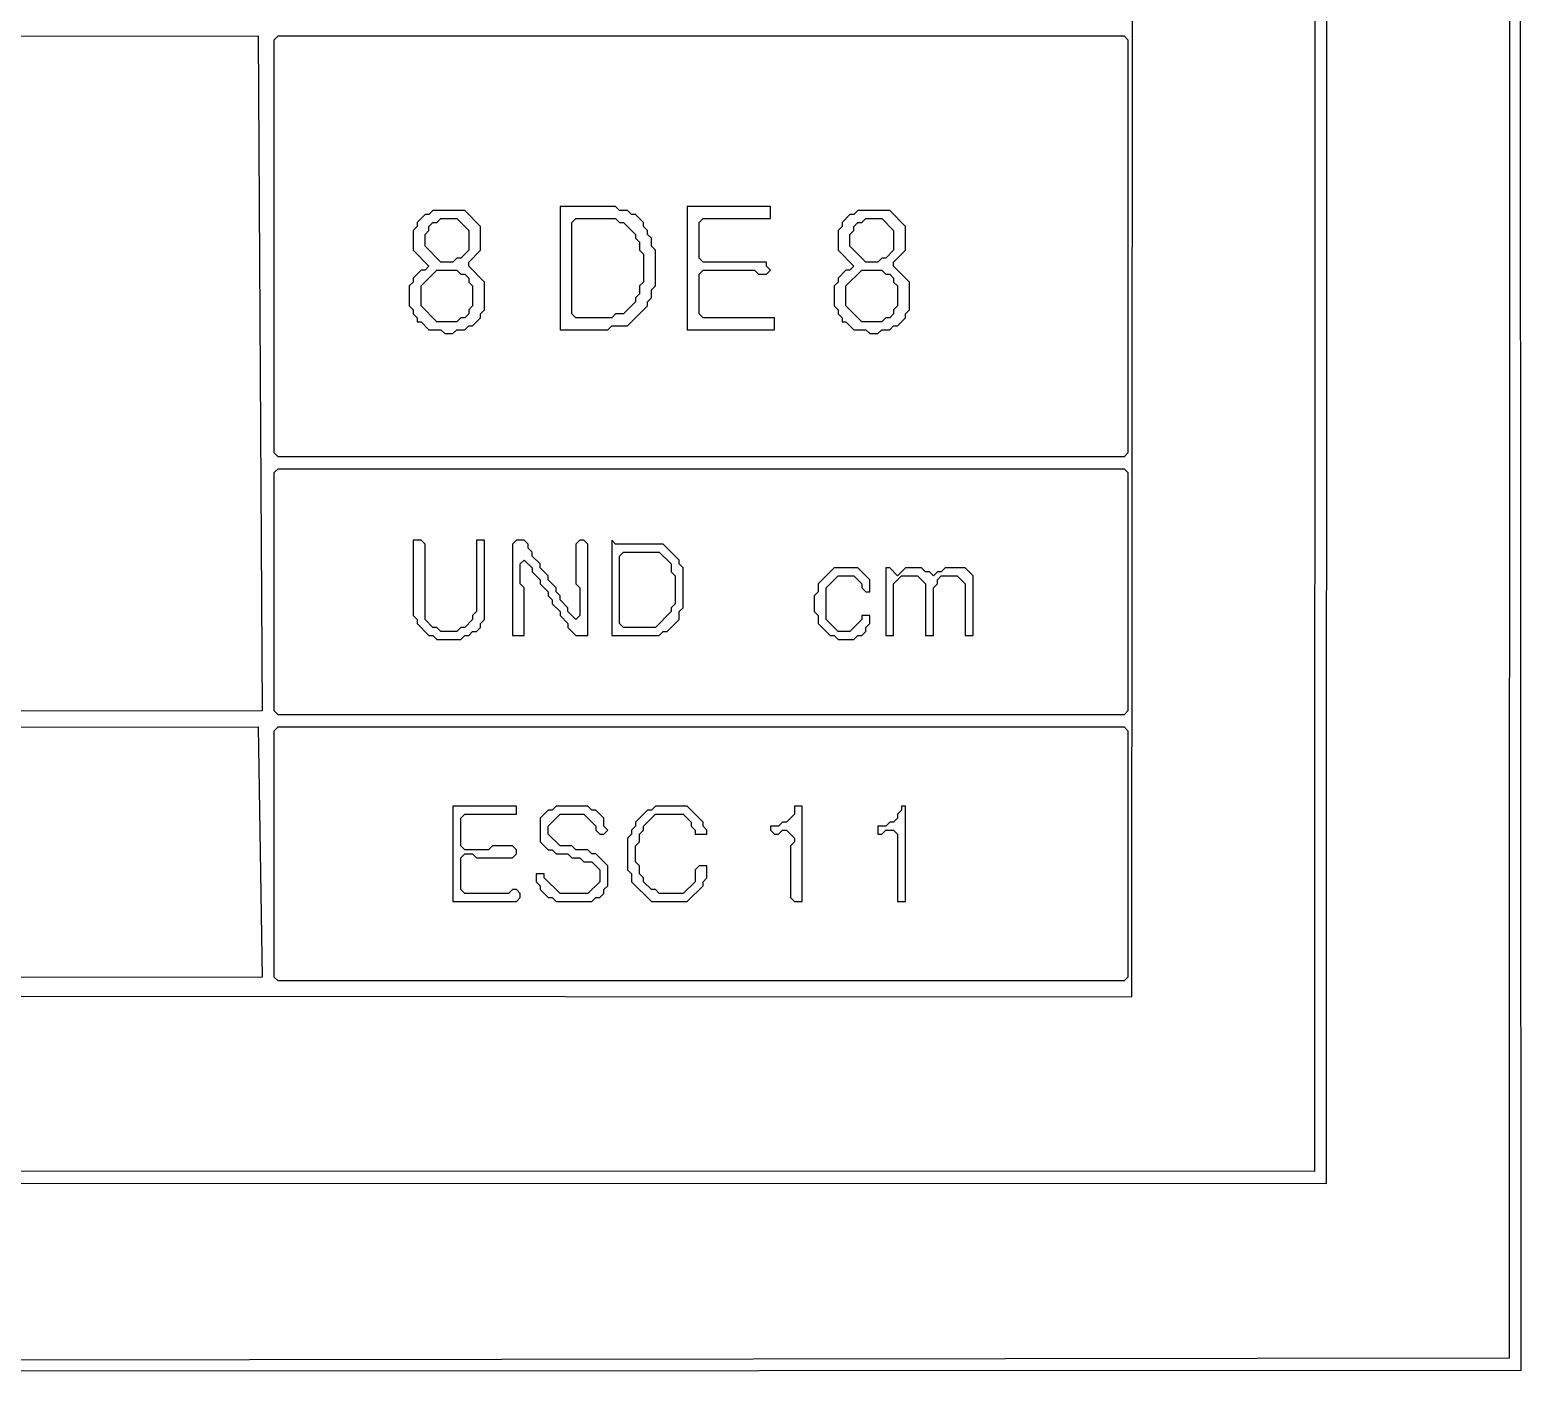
# Model space of a CAD drawing. Extents: x 18 to 322, y -435 to -5.
# Drawn here: x 284.45 to 322, y -434.9 to -401.05 of the extents above; entities that cross this region are included whole.
import ezdxf

# ---------------------------------------------------------------- set-up
doc = ezdxf.new("R2010")
doc.units = 0

msp = doc.modelspace()

# ---------------------------------------------------------------- linework, layer by layer
at = {"layer": 'CONTOURS'}
for p, q in [((317.1, -430.1), (317.2, -4.8)), ((321.8, -4.7), (321.7, -434.5)), ((322, -434.8), (321.8, -4.7)), ((316.9, -5.1), (316.8, -429.8)), ((312.2, -425.4), (312.4, -9.6)), ((206.6, -401.3), (290.2, -401.2)), ((290.2, -401.2), (290.3, -418.2)), ((290.6, -401.3), (290.7, -401.2)), ((290.6, -411.7), (290.6, -401.3)), ((290.7, -401.2), (312, -401.2)), ((312, -401.2), (312.1, -401.3)), ((312.1, -401.3), (312.1, -411.7)), ((297.8, -405.5), (297.8, -408.6)), ((299.2, -405.5), (297.8, -405.5)), ((299.3, -405.6), (299.2, -405.5)), ((301, -405.5), (301, -408.6)), ((303.1, -405.5), (301, -405.5)), ((303.1, -405.8), (303.1, -405.5)), ((294.4, -405.7), (294.2, -405.9)), ((294.2, -405.9), (294.2, -406)), ((294.5, -405.7), (294.4, -405.7)), ((294.6, -405.6), (294.5, -405.7)), ((294.5, -406), (294.6, -405.9)), ((295.4, -405.6), (294.6, -405.6)), ((294.6, -405.9), (294.7, -405.9)), ((294.7, -405.9), (294.8, -405.8)), ((294.8, -405.8), (295.2, -405.8)), ((295.2, -405.8), (295.5, -406.1)), ((295.8, -406), (295.4, -405.6)), ((298.1, -405.9), (298.2, -405.8)), ((298.1, -408.2), (298.1, -405.9)), ((298.2, -405.8), (299.2, -405.8)), ((299.2, -405.8), (299.3, -405.9)), ((299.5, -405.6), (299.3, -405.6)), ((299.3, -405.9), (299.4, -405.9)), ((299.4, -405.9), (299.7, -406.2)), ((299.6, -405.7), (299.5, -405.6)), ((299.7, -405.7), (299.6, -405.7)), ((299.9, -405.9), (299.7, -405.7)), ((299.9, -406), (299.9, -405.9)), ((301.3, -405.9), (301.4, -405.8)), ((301.3, -406.8), (301.3, -405.9)), ((301.4, -405.8), (303.1, -405.8)), ((305.1, -405.7), (304.9, -405.9)), ((304.9, -405.9), (304.9, -406)), ((305.2, -405.7), (305.1, -405.7)), ((305.3, -405.6), (305.2, -405.7)), ((305.2, -406), (305.3, -405.9)), ((306.1, -405.6), (305.3, -405.6)), ((305.3, -405.9), (305.4, -405.9)), ((305.4, -405.9), (305.5, -405.8)), ((305.5, -405.8), (305.9, -405.8)), ((305.9, -405.8), (306.2, -406.1)), ((306.5, -406), (306.1, -405.6)), ((294.2, -406), (294.1, -406.1)), ((294.1, -406.1), (294.1, -406.6)), ((294.4, -406.2), (294.5, -406.1)), ((294.4, -406.5), (294.4, -406.2)), ((294.5, -406.1), (294.5, -406)), ((295.5, -406.1), (295.5, -406.6)), ((295.8, -406.6), (295.8, -406)), ((299.7, -406.2), (299.7, -406.3)), ((300, -406.1), (299.9, -406)), ((300, -406.2), (300, -406.1)), ((300.1, -406.3), (300, -406.2)), ((304.9, -406), (304.8, -406.1)), ((304.8, -406.1), (304.8, -406.6)), ((305.1, -406.2), (305.2, -406.1)), ((305.1, -406.5), (305.1, -406.2)), ((305.2, -406.1), (305.2, -406)), ((306.2, -406.1), (306.2, -406.6)), ((306.5, -406.6), (306.5, -406)), ((294.1, -406.6), (294.5, -407)), ((294.8, -406.9), (294.4, -406.5)), ((295.5, -406.6), (295.3, -406.8)), ((295.5, -406.9), (295.8, -406.6)), ((299.7, -406.3), (299.8, -406.4)), ((299.8, -406.4), (299.8, -406.6)), ((299.8, -406.6), (299.9, -406.7)), ((300.1, -406.5), (300.1, -406.3)), ((300.2, -406.6), (300.1, -406.5)), ((300.2, -407.5), (300.2, -406.6)), ((304.8, -406.6), (305.2, -407)), ((305.5, -406.9), (305.1, -406.5)), ((306.2, -406.6), (306, -406.8)), ((306.2, -406.9), (306.5, -406.6)), ((294.5, -407), (294.4, -407.1)), ((295.1, -406.9), (294.8, -406.9)), ((295.2, -406.8), (295.1, -406.9)), ((295.3, -406.8), (295.2, -406.8)), ((295.5, -407), (295.5, -406.9)), ((295.9, -407.4), (295.5, -407)), ((299.9, -406.7), (299.9, -407.4)), ((301.4, -406.9), (301.3, -406.8)), ((303, -406.9), (301.4, -406.9)), ((303, -407), (303, -406.9)), ((303.1, -407.1), (303, -407)), ((305.2, -407), (305.1, -407.1)), ((305.8, -406.9), (305.5, -406.9)), ((305.9, -406.8), (305.8, -406.9)), ((306, -406.8), (305.9, -406.8)), ((306.2, -407), (306.2, -406.9)), ((306.6, -407.4), (306.2, -407)), ((294.1, -407.4), (294, -407.5)), ((294.3, -407.1), (294.1, -407.3)), ((294.1, -407.3), (294.1, -407.4)), ((294.3, -407.5), (294.7, -407.1)), ((294.4, -407.1), (294.3, -407.1)), ((294.7, -407.1), (295.2, -407.1)), ((295.2, -407.1), (295.3, -407.2)), ((295.3, -407.2), (295.4, -407.2)), ((295.4, -407.2), (295.5, -407.3)), ((295.5, -407.3), (295.5, -407.4)), ((295.5, -407.4), (295.6, -407.5)), ((295.9, -408.1), (295.9, -407.4)), ((299.9, -407.4), (299.8, -407.5)), ((301.3, -407.2), (301.4, -407.1)), ((301.3, -408.2), (301.3, -407.2)), ((301.4, -407.1), (302.7, -407.1)), ((302.7, -407.1), (302.8, -407.2)), ((302.8, -407.2), (303, -407.2)), ((303, -407.2), (303.1, -407.1)), ((304.8, -407.4), (304.7, -407.5)), ((305, -407.1), (304.8, -407.3)), ((304.8, -407.3), (304.8, -407.4)), ((305, -407.5), (305.4, -407.1)), ((305.1, -407.1), (305, -407.1)), ((305.4, -407.1), (305.9, -407.1)), ((305.9, -407.1), (306, -407.2)), ((306, -407.2), (306.1, -407.2)), ((306.1, -407.2), (306.2, -407.3)), ((306.2, -407.3), (306.2, -407.4)), ((306.2, -407.4), (306.3, -407.5)), ((306.6, -408.1), (306.6, -407.4)), ((294, -407.5), (294, -408)), ((294.3, -408), (294.3, -407.5)), ((295.6, -407.5), (295.6, -408)), ((299.8, -407.7), (299.7, -407.8)), ((299.8, -407.5), (299.8, -407.7)), ((300.1, -407.6), (300.2, -407.5)), ((300.1, -407.8), (300.1, -407.6)), ((304.7, -407.5), (304.7, -408)), ((305, -408), (305, -407.5)), ((306.3, -407.5), (306.3, -408)), ((294, -408), (294.1, -408.1)), ((294.1, -408.1), (294.1, -408.2)), ((294.7, -408.4), (294.3, -408)), ((295.6, -408), (295.5, -408.1)), ((295.5, -408.1), (295.5, -408.2)), ((295.8, -408.2), (295.9, -408.1)), ((299.7, -407.9), (299.4, -408.2)), ((299.5, -408.5), (300, -408)), ((299.7, -407.8), (299.7, -407.9)), ((300, -407.9), (300.1, -407.8)), ((300, -408), (300, -407.9)), ((304.7, -408), (304.8, -408.1)), ((304.8, -408.1), (304.8, -408.2)), ((305.4, -408.4), (305, -408)), ((306.3, -408), (306.2, -408.1)), ((306.2, -408.1), (306.2, -408.2)), ((306.5, -408.2), (306.6, -408.1)), ((294.1, -408.2), (294.2, -408.3)), ((294.2, -408.3), (294.2, -408.4)), ((294.2, -408.4), (294.3, -408.4)), ((294.3, -408.4), (294.5, -408.6)), ((295.2, -408.4), (294.7, -408.4)), ((295.3, -408.3), (295.2, -408.4)), ((295.4, -408.3), (295.3, -408.3)), ((295.5, -408.2), (295.4, -408.3)), ((295.4, -408.6), (295.5, -408.5)), ((295.5, -408.5), (295.6, -408.5)), ((295.6, -408.5), (295.8, -408.3)), ((295.8, -408.3), (295.8, -408.2)), ((298.2, -408.3), (298.1, -408.2)), ((299.1, -408.3), (298.2, -408.3)), ((299, -408.6), (299.1, -408.5)), ((299.2, -408.2), (299.1, -408.3)), ((299.1, -408.5), (299.5, -408.5)), ((299.4, -408.2), (299.2, -408.2)), ((301.4, -408.3), (301.3, -408.2)), ((303.2, -408.3), (301.4, -408.3)), ((303.2, -408.6), (303.2, -408.3)), ((304.8, -408.2), (304.9, -408.3)), ((304.9, -408.3), (304.9, -408.4)), ((304.9, -408.4), (305, -408.4)), ((305, -408.4), (305.2, -408.6)), ((305.9, -408.4), (305.4, -408.4)), ((306, -408.3), (305.9, -408.4)), ((306.1, -408.3), (306, -408.3)), ((306.2, -408.2), (306.1, -408.3)), ((306.1, -408.6), (306.2, -408.5)), ((306.2, -408.5), (306.3, -408.5)), ((306.3, -408.5), (306.5, -408.3)), ((306.5, -408.3), (306.5, -408.2)), ((294.5, -408.6), (294.8, -408.6)), ((294.8, -408.6), (294.9, -408.7)), ((294.9, -408.7), (295.1, -408.7)), ((295.1, -408.7), (295.2, -408.6)), ((295.2, -408.6), (295.4, -408.6)), ((297.8, -408.6), (299, -408.6)), ((301, -408.6), (303.2, -408.6)), ((305.2, -408.6), (305.5, -408.6)), ((305.5, -408.6), (305.6, -408.7)), ((305.6, -408.7), (305.8, -408.7)), ((305.8, -408.7), (305.9, -408.6)), ((305.9, -408.6), (306.1, -408.6)), ((290.7, -411.8), (290.6, -411.7)), ((312, -411.8), (290.7, -411.8)), ((312.1, -411.7), (312, -411.8)), ((290.6, -412.2), (290.7, -412.1)), ((290.6, -418.2), (290.6, -412.2)), ((290.7, -412.1), (312, -412.1)), ((312, -412.1), (312.1, -412.2)), ((312.1, -412.2), (312.1, -418.2)), ((294.1, -413.9), (294.1, -415.8)), ((294.3, -413.9), (294.1, -413.9)), ((294.4, -414), (294.3, -413.9)), ((294.4, -415.9), (294.4, -414)), ((295.9, -413.9), (295.7, -413.9)), ((295.7, -413.9), (295.7, -415.7)), ((295.9, -415.9), (295.9, -413.9)), ((296.7, -413.9), (296.6, -414)), ((296.6, -414), (296.6, -416.3)), ((296.9, -413.9), (296.7, -413.9)), ((297, -414), (296.9, -413.9)), ((297, -414.1), (297, -414)), ((297.1, -414.2), (297, -414.1)), ((298.3, -413.9), (298.2, -414)), ((298.2, -414), (298.2, -415)), ((298.4, -413.9), (298.3, -413.9)), ((298.5, -414), (298.4, -413.9)), ((298.5, -416.3), (298.5, -414)), ((299.1, -413.9), (299.1, -416.3)), ((299.2, -414), (299.1, -413.9)), ((300.4, -414), (299.2, -414)), ((300.8, -414.4), (300.4, -414)), ((296.8, -414.5), (296.9, -414.4)), ((296.8, -415), (296.8, -414.5)), ((296.9, -414.4), (297.1, -414.6)), ((297.1, -414.3), (297.1, -414.2)), ((297.3, -414.5), (297.1, -414.3)), ((297.3, -414.6), (297.3, -414.5)), ((299.3, -414.3), (299.4, -414.2)), ((299.3, -416), (299.3, -414.3)), ((299.4, -414.2), (300.3, -414.2)), ((300.3, -414.2), (300.6, -414.5)), ((300.6, -414.5), (300.6, -414.7)), ((300.8, -414.5), (300.8, -414.4)), ((300.9, -414.6), (300.8, -414.5)), ((297.1, -414.6), (297.1, -414.7)), ((297.1, -414.7), (297.3, -414.9)), ((297.5, -414.8), (297.3, -414.6)), ((297.3, -414.9), (297.3, -415)), ((297.5, -414.9), (297.5, -414.8)), ((297.7, -415.1), (297.5, -414.9)), ((300.6, -414.7), (300.7, -414.8)), ((300.7, -414.8), (300.7, -415.5)), ((300.9, -415.6), (300.9, -414.6)), ((304.7, -414.6), (304.3, -415)), ((304.5, -415.1), (304.8, -414.8)), ((305.3, -414.6), (304.7, -414.6)), ((304.8, -414.8), (305.2, -414.8)), ((305.2, -414.8), (305.4, -415)), ((305.6, -414.9), (305.3, -414.6)), ((305.6, -415.2), (305.6, -414.9)), ((306, -414.6), (306, -416.3)), ((306.1, -414.6), (306, -414.6)), ((306.3, -414.8), (306.1, -414.6)), ((306.2, -415), (306.4, -414.8)), ((306.5, -414.6), (306.3, -414.8)), ((306.4, -414.8), (306.8, -414.8)), ((306.9, -414.6), (306.5, -414.6)), ((306.8, -414.8), (307, -415)), ((307, -414.7), (306.9, -414.6)), ((307.1, -414.7), (307, -414.7)), ((307.2, -414.8), (307.1, -414.7)), ((307.3, -414.7), (307.2, -414.8)), ((307.4, -414.7), (307.3, -414.7)), ((307.3, -414.9), (307.4, -414.8)), ((307.3, -415), (307.3, -414.9)), ((307.5, -414.6), (307.4, -414.7)), ((307.4, -414.8), (307.8, -414.8)), ((308, -414.6), (307.5, -414.6)), ((307.8, -414.8), (308, -415)), ((308.2, -414.8), (308, -414.6)), ((308.2, -416.3), (308.2, -414.8)), ((296.9, -415.1), (296.8, -415)), ((296.9, -416.3), (296.9, -415.1)), ((297.3, -415), (297.5, -415.2)), ((297.5, -415.2), (297.5, -415.3)), ((297.5, -415.3), (297.6, -415.4)), ((297.7, -415.2), (297.7, -415.1)), ((297.8, -415.3), (297.7, -415.2)), ((297.8, -415.4), (297.8, -415.3)), ((298.2, -415), (298.3, -415.1)), ((298.3, -415.1), (298.3, -415.8)), ((304.3, -415.2), (304.2, -415.3)), ((304.2, -415.3), (304.2, -415.7)), ((304.3, -415), (304.3, -415.2)), ((304.5, -415.9), (304.5, -415.1)), ((305.4, -415), (305.4, -415.1)), ((305.4, -415.1), (305.5, -415.2)), ((305.5, -415.2), (305.6, -415.2)), ((306.2, -416.3), (306.2, -415)), ((307, -415), (307, -416.3)), ((307.2, -415.1), (307.3, -415)), ((307.2, -416.3), (307.2, -415.1)), ((308, -415), (308, -416.3)), ((297.6, -415.4), (297.6, -415.5)), ((297.6, -415.5), (297.8, -415.7)), ((298, -415.6), (297.8, -415.4)), ((298, -415.7), (298, -415.6)), ((300.7, -415.5), (300.6, -415.6)), ((300.6, -415.6), (300.6, -415.7)), ((300.8, -415.7), (300.9, -415.6)), ((294.1, -415.8), (294.2, -415.9)), ((294.2, -415.9), (294.2, -416)), ((294.2, -416), (294.5, -416.3)), ((294.6, -416.1), (294.4, -415.9)), ((295.6, -415.9), (295.4, -416.1)), ((295.7, -415.7), (295.6, -415.8)), ((295.6, -415.8), (295.6, -415.9)), ((295.8, -416), (295.9, -415.9)), ((295.8, -416.1), (295.8, -416)), ((297.8, -415.7), (297.8, -415.8)), ((297.8, -415.8), (298, -416)), ((298.2, -415.9), (298, -415.7)), ((298, -416), (298, -416.1)), ((298.3, -415.8), (298.2, -415.9)), ((299.4, -416.1), (299.3, -416)), ((300.6, -415.7), (300.2, -416.1)), ((300.5, -416.2), (300.8, -415.9)), ((300.8, -415.9), (300.8, -415.7)), ((304.2, -415.7), (304.3, -415.8)), ((304.3, -415.8), (304.3, -416)), ((304.3, -416), (304.6, -416.3)), ((304.8, -416.2), (304.5, -415.9)), ((305.4, -415.9), (305.1, -416.2)), ((305.6, -415.8), (305.4, -415.8)), ((305.4, -415.8), (305.4, -415.9)), ((305.5, -416.1), (305.6, -416)), ((305.6, -416), (305.6, -415.8)), ((294.5, -416.3), (294.6, -416.3)), ((294.7, -416.1), (294.6, -416.1)), ((294.6, -416.3), (294.7, -416.4)), ((294.8, -416.2), (294.7, -416.1)), ((294.7, -416.4), (295.3, -416.4)), ((295.2, -416.2), (294.8, -416.2)), ((295.3, -416.1), (295.2, -416.2)), ((295.4, -416.1), (295.3, -416.1)), ((295.3, -416.4), (295.4, -416.3)), ((295.4, -416.3), (295.5, -416.3)), ((295.5, -416.3), (295.6, -416.2)), ((295.6, -416.2), (295.7, -416.2)), ((295.7, -416.2), (295.8, -416.1)), ((296.6, -416.3), (296.9, -416.3)), ((298, -416.1), (298.2, -416.3)), ((298.2, -416.3), (298.5, -416.3)), ((299.1, -416.3), (300.3, -416.3)), ((300.2, -416.1), (299.4, -416.1)), ((300.3, -416.3), (300.4, -416.2)), ((300.4, -416.2), (300.5, -416.2)), ((304.6, -416.3), (304.7, -416.3)), ((304.7, -416.3), (304.8, -416.4)), ((305.1, -416.2), (304.8, -416.2)), ((304.8, -416.4), (305.2, -416.4)), ((305.2, -416.4), (305.3, -416.3)), ((305.3, -416.3), (305.4, -416.3)), ((305.4, -416.3), (305.5, -416.2)), ((305.5, -416.2), (305.5, -416.1)), ((306, -416.3), (306.2, -416.3)), ((307, -416.3), (307.2, -416.3)), ((308, -416.3), (308.2, -416.3)), ((290.3, -418.2), (206.7, -418.3)), ((290.7, -418.3), (290.6, -418.2)), ((312, -418.3), (290.7, -418.3)), ((312.1, -418.2), (312, -418.3)), ((206.6, -418.7), (290.2, -418.6)), ((290.2, -418.6), (290.3, -424.9)), ((290.6, -418.7), (290.7, -418.6)), ((290.7, -418.6), (312, -418.6)), ((312, -418.6), (312.1, -418.7)), ((290.6, -424.9), (290.6, -418.7)), ((312.1, -418.7), (312.1, -424.9)), ((295.1, -420.6), (295.1, -423)), ((296.7, -420.6), (295.1, -420.6)), ((295.3, -420.9), (295.4, -420.8)), ((295.3, -421.6), (295.3, -420.9)), ((295.4, -420.8), (296.7, -420.8)), ((296.7, -420.8), (296.7, -420.6)), ((297.5, -420.7), (297.3, -420.9)), ((297.3, -420.9), (297.3, -421.5)), ((297.6, -420.7), (297.5, -420.7)), ((297.5, -421.1), (297.8, -420.8)), ((297.7, -420.6), (297.6, -420.7)), ((298.5, -420.6), (297.7, -420.6)), ((297.8, -420.8), (298.4, -420.8)), ((298.4, -420.8), (298.7, -421.1)), ((298.6, -420.7), (298.5, -420.6)), ((298.7, -420.7), (298.6, -420.7)), ((298.9, -420.9), (298.7, -420.7)), ((298.9, -421.1), (298.9, -420.9)), ((300, -420.7), (299.7, -421)), ((299.9, -421.1), (300.2, -420.8)), ((300.1, -420.7), (300, -420.7)), ((300.2, -420.6), (300.1, -420.7)), ((301, -420.6), (300.2, -420.6)), ((300.2, -420.8), (300.9, -420.8)), ((300.9, -420.8), (301.1, -421)), ((301.4, -421), (301, -420.6)), ((303.7, -420.8), (303.5, -421)), ((303.7, -420.6), (303.7, -420.8)), ((303.9, -420.6), (303.7, -420.6)), ((303.9, -423), (303.9, -420.6)), ((306.3, -420.9), (306.2, -421)), ((306.4, -420.7), (306.3, -420.8)), ((306.3, -420.8), (306.3, -420.9)), ((306.5, -420.6), (306.4, -420.6)), ((306.4, -420.6), (306.4, -420.7)), ((306.5, -423), (306.5, -420.6)), ((297.5, -421.3), (297.5, -421.1)), ((297.8, -421.6), (297.5, -421.3)), ((298.7, -421.1), (298.7, -421.2)), ((298.7, -421.2), (298.8, -421.3)), ((298.8, -421.3), (298.9, -421.3)), ((299, -421.2), (298.9, -421.1)), ((298.9, -421.3), (299, -421.2)), ((299.6, -421.3), (299.5, -421.4)), ((299.7, -421.1), (299.6, -421.2)), ((299.6, -421.2), (299.6, -421.3)), ((299.7, -421), (299.7, -421.1)), ((299.8, -421.3), (299.9, -421.2)), ((299.8, -421.5), (299.8, -421.3)), ((299.9, -421.2), (299.9, -421.1)), ((301.1, -421), (301.1, -421.1)), ((301.1, -421.1), (301.2, -421.2)), ((301.2, -421.2), (301.2, -421.3)), ((301.2, -421.3), (301.5, -421.3)), ((301.4, -421.1), (301.4, -421)), ((301.5, -421.2), (301.4, -421.1)), ((301.5, -421.3), (301.5, -421.2)), ((303.3, -421.1), (303.1, -421.1)), ((303.1, -421.1), (303.1, -421.2)), ((303.1, -421.2), (303.2, -421.3)), ((303.2, -421.3), (303.3, -421.3)), ((303.4, -421), (303.3, -421.1)), ((303.3, -421.3), (303.4, -421.2)), ((303.5, -421), (303.4, -421)), ((303.4, -421.2), (303.5, -421.2)), ((303.5, -421.2), (303.7, -421.4)), ((306, -421.1), (305.8, -421.1)), ((305.8, -421.1), (305.8, -421.3)), ((305.8, -421.3), (305.9, -421.3)), ((305.9, -421.3), (306, -421.2)), ((306.1, -421), (306, -421.1)), ((306, -421.2), (306.2, -421.2)), ((306.2, -421), (306.1, -421)), ((306.2, -421.2), (306.3, -421.3)), ((306.3, -421.3), (306.3, -423)), ((295.4, -421.7), (295.3, -421.6)), ((296.1, -421.6), (296, -421.7)), ((296.6, -421.6), (296.1, -421.6)), ((296.7, -421.7), (296.6, -421.6)), ((297.3, -421.5), (297.5, -421.7)), ((298.1, -421.6), (297.8, -421.6)), ((298.2, -421.7), (298.1, -421.6)), ((299.5, -421.4), (299.5, -422.2)), ((299.7, -421.6), (299.8, -421.5)), ((299.7, -422), (299.7, -421.6)), ((303.7, -421.5), (303.6, -421.6)), ((303.6, -421.6), (303.6, -422.9)), ((303.7, -421.4), (303.7, -421.5)), ((295.3, -421.9), (295.4, -421.8)), ((295.3, -422.7), (295.3, -421.9)), ((296, -421.7), (295.4, -421.7)), ((295.4, -421.8), (295.6, -421.8)), ((295.6, -421.8), (295.7, -421.9)), ((295.7, -421.9), (296.6, -421.9)), ((296.6, -421.9), (296.7, -421.8)), ((296.7, -421.8), (296.7, -421.7)), ((297.5, -421.7), (297.6, -421.7)), ((297.6, -421.7), (297.7, -421.8)), ((297.7, -421.8), (298, -421.8)), ((298, -421.8), (298.1, -421.9)), ((298.1, -421.9), (298.3, -421.9)), ((298.5, -421.7), (298.2, -421.7)), ((298.3, -421.9), (298.4, -422)), ((298.4, -422), (298.6, -422)), ((298.6, -421.8), (298.5, -421.7)), ((298.7, -421.8), (298.6, -421.8)), ((298.6, -422), (298.8, -422.2)), ((299, -422.1), (298.7, -421.8)), ((299.8, -422.1), (299.7, -422)), ((297.4, -422.3), (297.2, -422.3)), ((297.2, -422.3), (297.2, -422.5)), ((297.4, -422.4), (297.4, -422.3)), ((297.8, -422.8), (297.4, -422.4)), ((298.8, -422.2), (298.8, -422.5)), ((299, -422.6), (299, -422.1)), ((299.5, -422.2), (299.6, -422.3)), ((299.6, -422.3), (299.6, -422.5)), ((299.8, -422.3), (299.8, -422.1)), ((299.9, -422.4), (299.8, -422.3)), ((299.9, -422.5), (299.9, -422.4)), ((301.3, -422.1), (301.2, -422.2)), ((301.2, -422.2), (301.2, -422.5)), ((301.5, -422.1), (301.3, -422.1)), ((301.4, -422.5), (301.5, -422.4)), ((301.5, -422.4), (301.5, -422.1)), ((295.4, -422.8), (295.3, -422.7)), ((296.5, -422.8), (295.4, -422.8)), ((296.6, -422.7), (296.5, -422.8)), ((296.7, -422.7), (296.6, -422.7)), ((296.8, -422.8), (296.7, -422.7)), ((296.8, -422.9), (296.8, -422.8)), ((297.2, -422.5), (297.3, -422.6)), ((297.3, -422.6), (297.3, -422.7)), ((297.3, -422.7), (297.5, -422.9)), ((298.5, -422.8), (297.8, -422.8)), ((298.8, -422.5), (298.5, -422.8)), ((298.8, -422.9), (298.9, -422.8)), ((298.9, -422.7), (299, -422.6)), ((298.9, -422.8), (298.9, -422.7)), ((299.6, -422.5), (300.1, -423)), ((300.1, -422.7), (299.9, -422.5)), ((300.2, -422.7), (300.1, -422.7)), ((300.3, -422.8), (300.2, -422.7)), ((300.9, -422.8), (300.3, -422.8)), ((301.2, -422.5), (300.9, -422.8)), ((301, -423), (301.4, -422.6)), ((301.4, -422.6), (301.4, -422.5)), ((295.1, -423), (296.7, -423)), ((296.7, -423), (296.8, -422.9)), ((297.5, -422.9), (297.6, -422.9)), ((297.6, -422.9), (297.7, -423)), ((297.7, -423), (298.6, -423)), ((298.6, -423), (298.7, -422.9)), ((298.7, -422.9), (298.8, -422.9)), ((300.1, -423), (301, -423)), ((303.6, -422.9), (303.7, -423)), ((303.7, -423), (303.9, -423)), ((306.3, -423), (306.5, -423)), ((290.3, -424.9), (206.7, -425)), ((290.7, -425), (290.6, -424.9)), ((312, -425), (290.7, -425)), ((312.1, -424.9), (312, -425)), ((22.3, -425.2), (312.2, -425.4)), ((316.8, -429.8), (17.8, -429.7)), ((17.5, -430), (317.1, -430.1)), ((321.7, -434.5), (17.6, -434.9)), ((17.6, -434.9), (322, -434.8))]:
    msp.add_line(p, q, dxfattribs=at)

doc.saveas('drawing.dxf')
